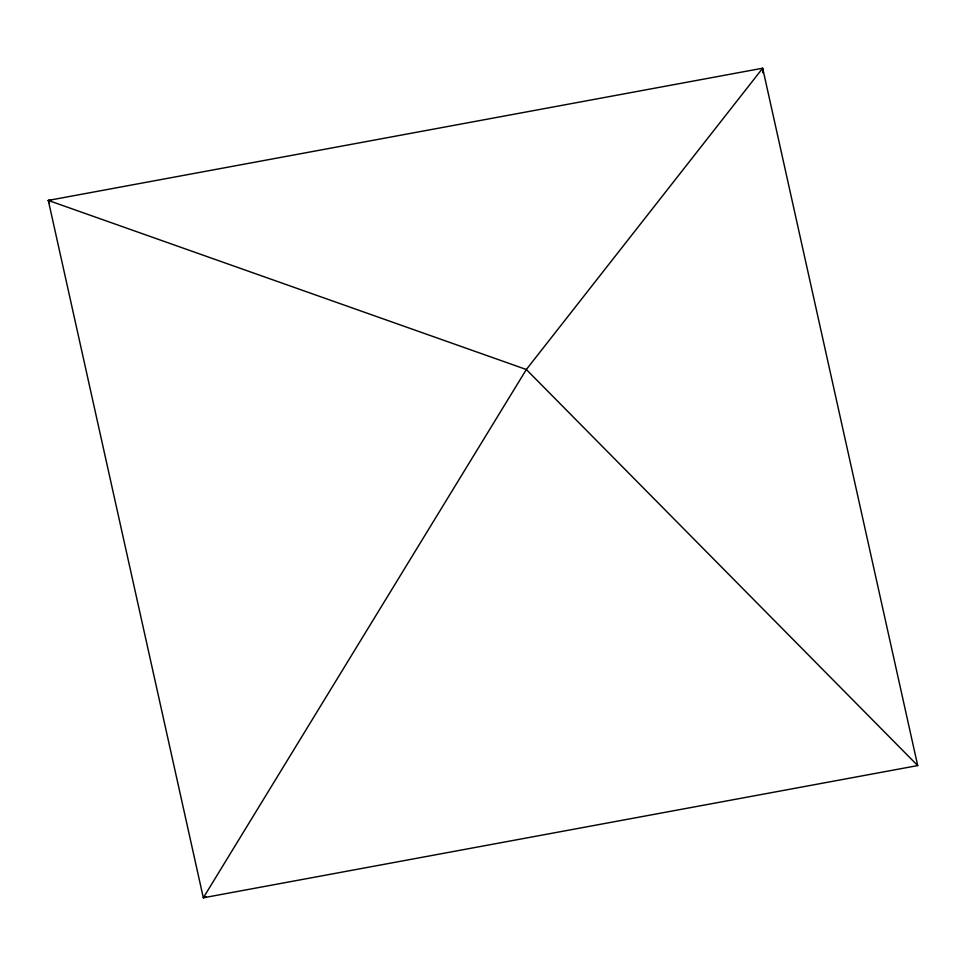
<?xml version="1.0" encoding="UTF-8"?>
<svg xmlns="http://www.w3.org/2000/svg" width="966" height="966" viewBox="0 0 966 966"><rect width="100%" height="100%" fill="white"/><g stroke="black" fill="none" stroke-linecap="round" stroke-linejoin="round"><path stroke-width="1.45" d="M206.12 896.677L203.319 897.788L48.3 200.421L762.681 68.212L917.7 765.579L203.319 897.788L526.337 369.507L762.681 68.212L762.754 72.74M49.52 203.174L48.3 200.421L51.319 200.445M48.3 200.421L526.337 369.507L917.7 765.579"/></g></svg>
